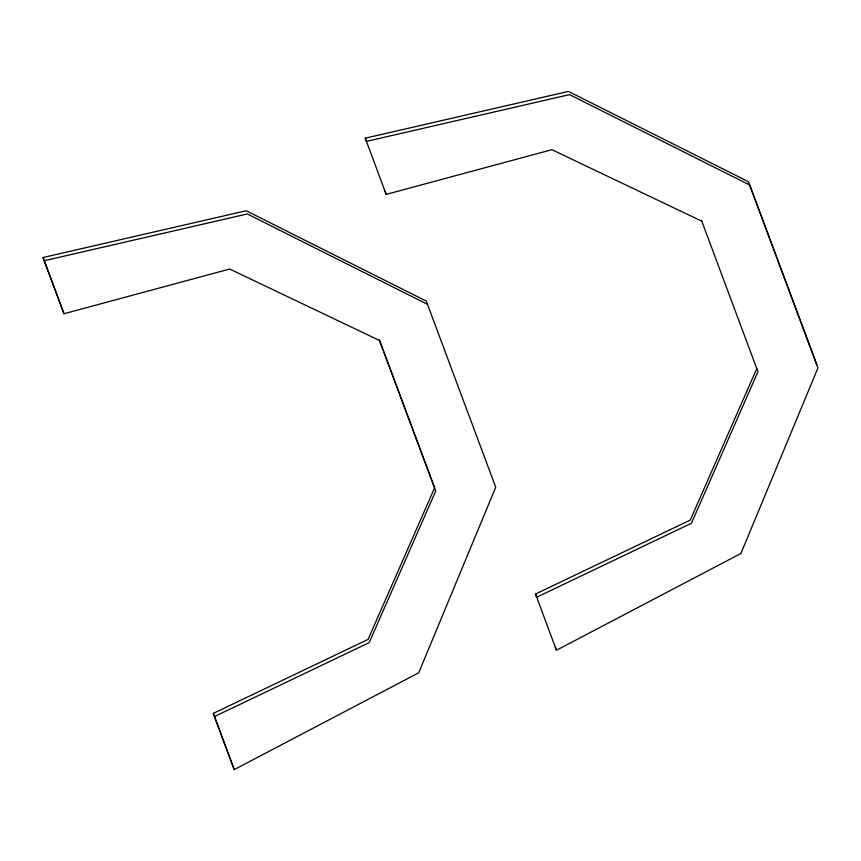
<?xml version="1.0" encoding="UTF-8"?>
<svg xmlns="http://www.w3.org/2000/svg" width="861" height="861" viewBox="0 0 861 861"><rect width="100%" height="100%" fill="white"/><g stroke="black" fill="none" stroke-linecap="round" stroke-linejoin="round"><path stroke-width="1.29" d="M756.819 368.476L690.307 520.055L535.531 594.036L536.651 597.243L691.426 523.273L757.938 371.694L701.521 220.427M234.235 769.594L418.715 672.796L495.732 487.251L426.27 301.07L246.203 210.751L43.05 257.525L63.972 313.748L229.672 269.03L379.497 340.472L435.731 491.028L369.208 642.607L214.443 716.589L234.235 769.594L213.324 713.371L368.088 639.4L434.611 487.821L379.314 339.772M535.531 594.036L556.454 650.249L740.923 553.462L817.95 367.916L749.608 184.954L569.541 94.624L366.388 141.398L365.268 138.19L568.421 91.406L748.489 181.736L816.831 364.698M365.268 138.19L386.18 194.403L551.879 149.685L701.704 221.137M44.169 260.743L247.322 213.958L427.39 304.288M43.05 257.525L63.972 313.748M555.334 647.042L556.454 650.249M385.061 191.196L386.18 194.403M213.324 713.371L214.443 716.589"/></g></svg>
